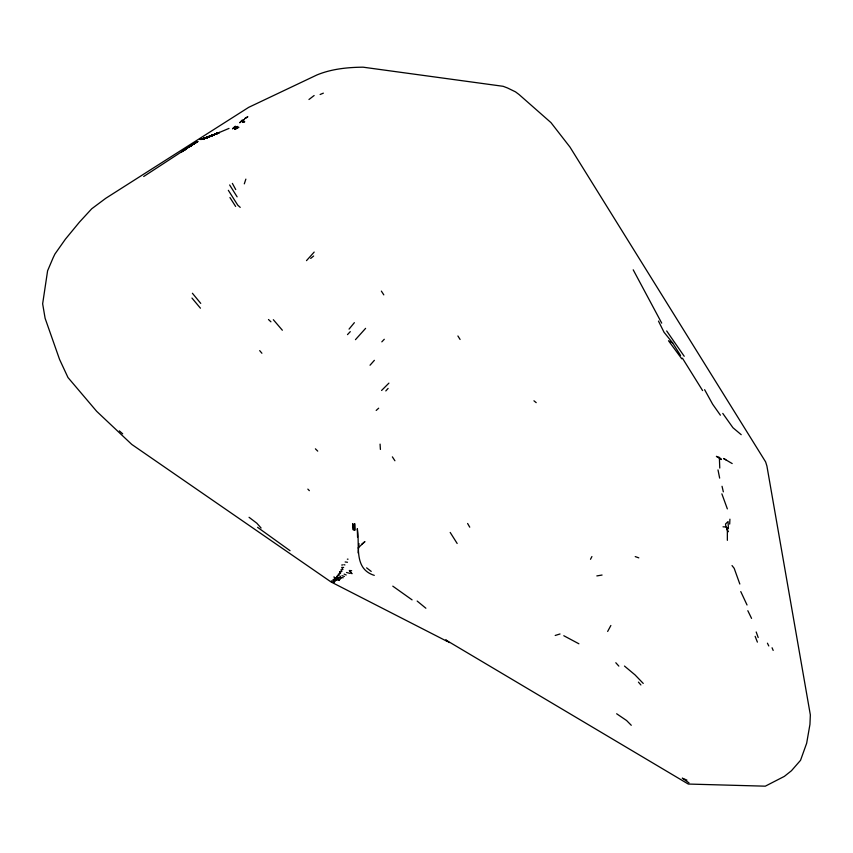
<?xml version="1.0" encoding="UTF-8"?>
<svg xmlns="http://www.w3.org/2000/svg" width="853" height="853" viewBox="0 0 853 853"><rect width="100%" height="100%" fill="white"/><g stroke="black" fill="none" stroke-linecap="round" stroke-linejoin="round"><path stroke-width="1.28" d="M729.912 519.168L729.688 524.083M331.359 580.818L332.307 582.29L333.875 582.418L333.96 579.965L335.229 577.748L337.063 578.579L334.589 578.856L334.024 576.756M336.914 576.425L338.001 577.129L336.935 578.515L336.914 576.425L339.601 573.504L339.654 571.979L341.84 571.553L340.891 569.825L342.917 569.548L341.669 567.394L343.642 567.469M728.409 528.583L728.067 521.546L725.519 524.009L725.978 526.951L728.409 528.583L726.596 528.561L727.353 530.939L727.364 540.333M374.286 575.37C353.025 568.61 360.169 545.195 357.3 528.711L357.556 537.219M233.189 128.121L235.417 126.233L232.538 128.878M332.841 580.776L333.065 579.688M358.121 552.957L358.985 543.574M334.739 580.413L335.4 579.144M244.31 183.853L245.867 179.119M336.509 580.381L336.509 579.358L339.355 580.477L337.713 578.569L334.44 581.821M607.645 631.465L610.865 625.494M590.5 559.291L591.918 556.561M340.038 579.486L337.98 579.155L339.099 577.566L340.731 578.526L340.336 576.777M354.368 322.658L349.048 329.119M334.067 580.381L333.875 582.418M374.371 360.329L370.031 365.223M306.494 260.634L314.181 252.072M336.882 579.837L337.692 578.643M385.812 390.941L388.115 388.414M355.456 339.665L365.596 328.362M388.915 383.125L381.579 390.471M347.491 334.611L350.295 331.625M381.824 341.85L384.287 339.27M341.968 575.679L344.388 576.447M234.586 128.942L237.209 126.681L235.044 128.515M234.778 128.771L237.23 126.372M308.957 99.502L314.139 95.515M376.194 410.442L378.668 408.192M361.661 544.331L364.924 541.602L358.079 547.957M310.684 258.427L313.648 256.017M181.87 151.535L185.09 149.275M187.052 148.273L190.358 145.97M181.305 152.207L186.999 148.326M190.134 146.13L193.46 143.869M183.096 151.034L186.082 149.019M191.339 145.5L188.481 147.42L191.765 145.277M186.551 148.529L196.254 142.291M185.197 149.542L187.084 148.283M189.686 146.417L193.034 144.189M193.162 144.381L195.188 143.027M182.521 151.184L143.688 176.507M338.982 575.604L338.374 574.112M189.451 146.567L192.618 144.466M192.874 144.413L195.763 142.44M188.897 147.153L192.149 145.063M195.795 142.803L197.779 141.577M192.554 144.743L194.505 143.517M192.885 144.402L194.868 143.229M192.735 144.573L194.74 143.421M183.16 150.821L186.423 148.998M193.727 143.784L197.043 142.035M195.7 142.686L197.907 141.534M202.801 139.274L212.29 135.371L200.668 139.465L204.123 138.282M208.42 137.066L218.56 132.855M213.868 134.934L217.323 133.281L206.767 137.61M217.227 133.356L203.856 138.367L217.323 133.431M211.171 136.011L219.093 132.599M212.173 135.435L202.076 139.38L212.333 135.35L202.086 139.391L208.537 136.906L203.91 138.847M202.556 139.402L204.987 138.346M229.009 128.408L213.847 134.795L217.152 133.399M204.784 138.474L207.119 137.472L204.24 138.612M205.115 138.271L218.133 133.089L211.789 135.616L215.084 134.241M204.198 138.73L208.217 137.034L204.827 138.421M211.907 135.574L204.923 138.058L218.837 132.684M204.645 138.037L201.18 139.476L210.936 136.181L202.086 139.391M201.34 139.476L204.4 138.186M320.12 94.502L323.362 93.148M208.75 136.821L212.28 135.36M214.935 134.294L218.251 132.929M218.357 132.865L207.663 137.44M214.668 134.369L219.37 132.471M215.649 133.974L218.965 132.642M217.664 133.196L211.395 135.798L217.995 133.196M215.798 133.921L219.456 132.46M214.37 134.507L203.974 138.314M206.586 137.653L208.889 136.821M199.943 139.476L207.183 137.557M200.028 139.465L207.172 137.973L203.462 138.346M555.207 635.464L560.026 633.982M596.833 575.914L602.069 575.039M350.093 573.429L346.51 572.48M341.722 565.027L342.789 564.91M349.442 570.796L351.99 573.728L349.378 570.497L351.639 570.689M340.486 577.417L343.247 577.78M347.352 559.173L348.045 559.173M346.222 574.986L344.132 574.122M723.003 526.813L725.978 526.951M345.166 561.967L347.48 562.266M339.601 573.504L340.528 573.536L339.654 571.979M343.972 564.697L344.921 564.942M635.229 556.593L638.801 557.862M719.367 457.475L716.381 456.366L721.478 459.5L719.367 457.475L719.761 468.052M686.932 780.122L682.261 778.16L689 782.862M578.888 643.78L563.79 635.72M447.292 641.467L331.103 581.991L131.757 444.413L96.677 411.327L67.984 377.527L59.55 359.39L45.113 318.308L42.65 303.807L47.597 270.785L53.057 257.937L54.901 254.077L65.404 239.171L79.553 222.004L91.708 208.793L105.783 198.28L248.703 107.339L316.943 74.947C331.433 68.954 347.629 67.302 363.101 67.184L503.11 86.302L507.45 87.944L515.5 91.857L519.05 94.523L550.963 122.608L569.985 147.089L765.631 461.921L766.911 466.037L810.35 714.931L809.945 724.41L806.661 743.24L800.53 760.322L791.445 770.739L784.344 776.39L765.29 786.178L688.275 784.046L445.692 639.91L449.211 642.597M680.555 355.488L672.633 342.885L668.507 340.752L681.771 358.793M725.86 459.788L723.589 458.498L732.183 463.563M616.644 713.758L626.582 720.518L631.273 725.285M412.074 599.862L392.785 586.15M425.871 608.232L417.16 601.056M290.041 550.686L257.574 527.335M366.609 567.853L371.226 571.414M340.187 576.159L340.731 578.526M335.229 577.748L336.05 578.409M533.946 400.793L536.206 402.648M741.214 434.689L732.951 427.726L722.779 413.417M249.055 517.302L256.838 523.22L261.093 528.007M119.345 430.882L122.683 433.825M624.481 666.065L635.048 674.904L643.247 683.434M240.226 207.375L237.752 205.147L228.327 190.294M268.482 319.523L270.934 321.816M315.407 448.827L317.721 451.13M307.837 489.11L309.351 490.678M672.633 342.885L664.018 332.233L658.473 321.091M615.802 662.738L618.851 666.108M200.743 303.391L192.405 293.261M282.354 330.228L273.333 319.704M200.434 308.189L191.968 298.07M638.428 682.112L640.891 684.959M259.685 350.615L261.903 353.249M732.023 565.571L734.177 568.301L739.828 584.028M720.39 415.198L712.639 404.215L704.61 389.661M666.673 330.953L684.213 356.287M229.926 197.533L235.631 206.437M235.727 189.569L232.368 183.395M450.192 532.443L457.155 543.468M682.432 358.185L702.605 390.578M237.113 196.84L229.638 184.973M392.369 456.867L394.918 460.759M381.366 291.108L383.807 294.871M457.901 335.975L460.087 339.451M747.825 610.705L751.557 618.382M726.596 528.561L728.462 531.707M467.604 523.475L469.747 527.175M633.203 269.804L661.715 323.116M740.767 591.587L747.036 604.99M757.389 642.117L755.14 636.327M767.433 643.194L768.777 645.966M721.873 493.844L727.353 508.889M756.184 631.977L758.189 637.532M337.713 578.569L337.98 579.155M772.061 647.768L773.181 650.423M723.344 491.84L722.033 486.285M718.002 469.918L719.655 478.117M380.075 444.114L380.406 449.446M242.284 120.177L239.853 122.651L242.284 120.177M244.129 119.623L241.889 121.489L244.129 119.623M238.723 127.236L235.129 129.187L238.723 127.236M247.69 116.84L244.811 118.588L247.69 116.84M243.361 122.011L242.54 122.192L244.736 121.766L243.361 122.011M353.313 529.862L352.833 523.849L353.313 529.862M354.773 530.193L354.645 523.667L354.773 530.193"/></g></svg>
